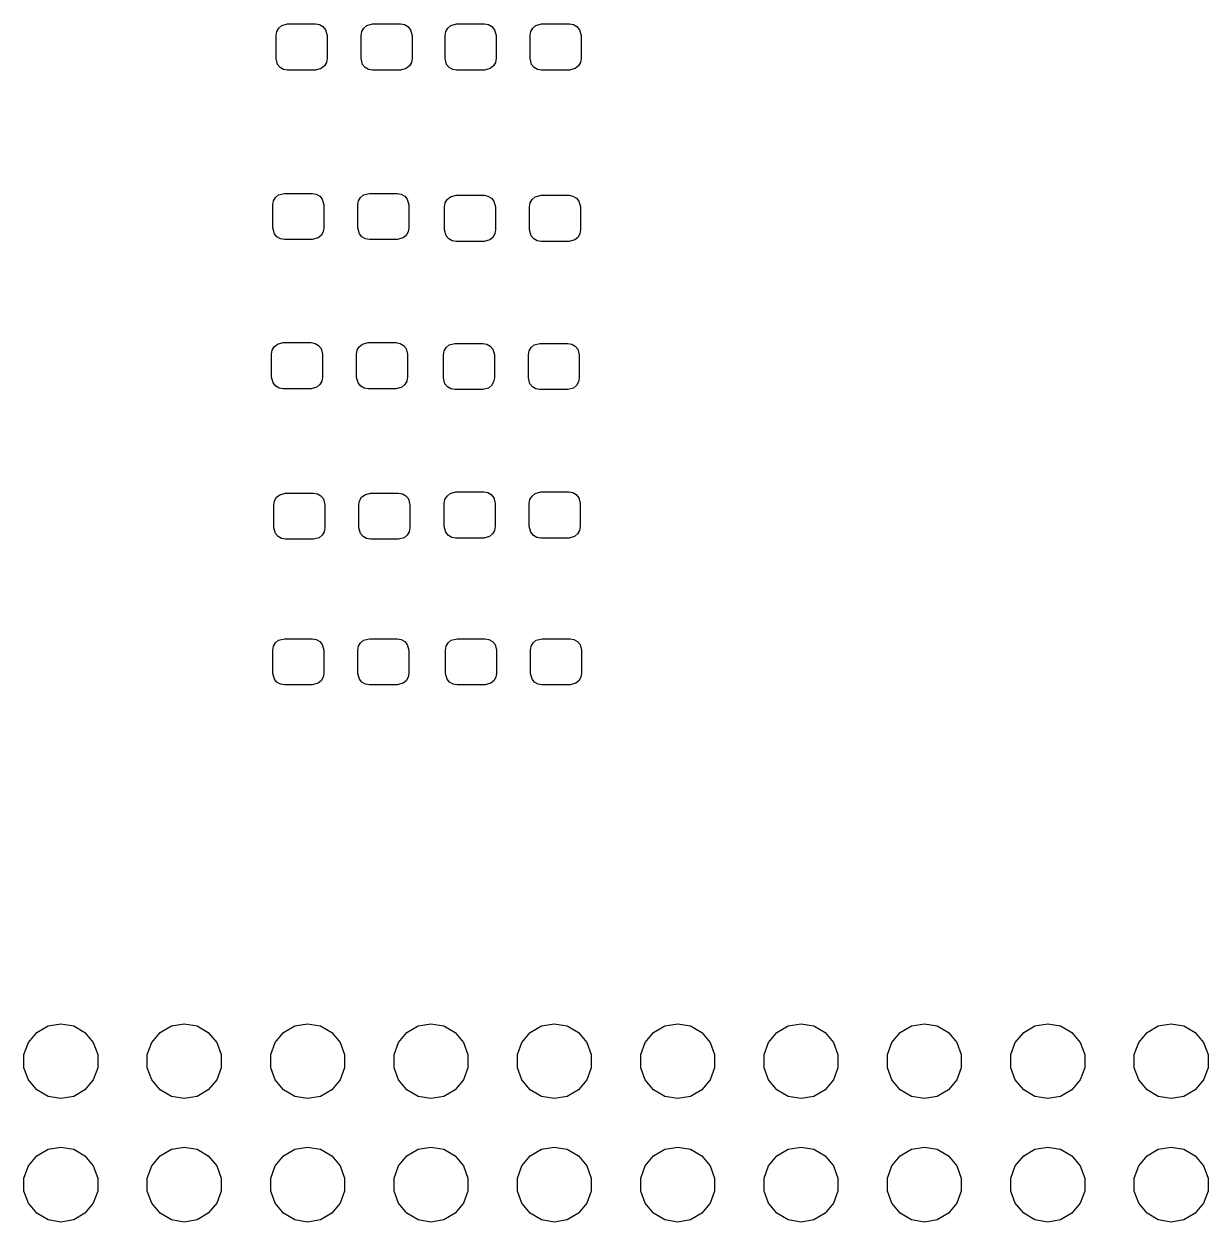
# Model space of a CAD drawing. Extents: x 121 to 242, y -123 to -66.
# Drawn here: x 184.66 to 209.04, y -123.2 to -98.53 of the extents above; entities that cross this region are included whole.
import ezdxf

# ---------------------------------------------------------------- set-up
doc = ezdxf.new("R2010")
doc.units = 0
doc.header["$MEASUREMENT"] = 0
doc.layers.add('BLACK', color=7, linetype='CONTINUOUS')

msp = doc.modelspace()

# ---------------------------------------------------------------- linework, layer by layer
at = {"layer": 'BLACK', "linetype": 'CONTINUOUS'}
for p, q in [((189.865, -98.6905), (189.906, -98.619)), ((189.906, -98.619), (189.969, -98.566)), ((189.969, -98.566), (190.088, -98.5342)), ((190.088, -98.5342), (190.663, -98.5342)), ((190.663, -98.5342), (190.744, -98.5485)), ((190.744, -98.5485), (190.816, -98.5898)), ((190.816, -98.5898), (190.869, -98.6529)), ((190.869, -98.6529), (190.901, -98.7717)), ((191.615, -98.6905), (191.656, -98.619)), ((191.656, -98.619), (191.719, -98.566)), ((191.719, -98.566), (191.838, -98.5342)), ((191.838, -98.5342), (192.413, -98.5342)), ((192.413, -98.5342), (192.494, -98.5485)), ((192.494, -98.5485), (192.566, -98.5898)), ((192.566, -98.5898), (192.619, -98.6529)), ((192.619, -98.6529), (192.651, -98.7717)), ((193.345, -98.6905), (193.386, -98.619)), ((193.386, -98.619), (193.449, -98.566)), ((193.449, -98.566), (193.568, -98.5342)), ((193.568, -98.5342), (194.143, -98.5342)), ((194.143, -98.5342), (194.224, -98.5485)), ((194.224, -98.5485), (194.296, -98.5898)), ((194.296, -98.5898), (194.349, -98.6529)), ((194.349, -98.6529), (194.38, -98.7717)), ((195.095, -98.6905), (195.136, -98.619)), ((195.136, -98.619), (195.199, -98.566)), ((195.199, -98.566), (195.318, -98.5342)), ((195.318, -98.5342), (195.893, -98.5342)), ((195.893, -98.5342), (195.974, -98.5485)), ((195.974, -98.5485), (196.046, -98.5898)), ((196.046, -98.5898), (196.099, -98.6529)), ((196.099, -98.6529), (196.13, -98.7717)), ((189.851, -98.7717), (189.865, -98.6905)), ((189.851, -99.2467), (189.851, -98.7717)), ((190.901, -98.7717), (190.901, -99.2467)), ((191.601, -98.7717), (191.615, -98.6905)), ((191.601, -99.2467), (191.601, -98.7717)), ((192.651, -98.7717), (192.651, -99.2467)), ((193.33, -98.7717), (193.345, -98.6905)), ((193.33, -99.2467), (193.33, -98.7717)), ((194.38, -98.7717), (194.38, -99.2467)), ((195.08, -98.7717), (195.095, -98.6905)), ((195.08, -99.2467), (195.08, -98.7717)), ((196.13, -98.7717), (196.13, -99.2467)), ((189.882, -99.3654), (189.851, -99.2467)), ((189.935, -99.4286), (189.882, -99.3654)), ((190.845, -99.3994), (190.782, -99.4524)), ((190.886, -99.3279), (190.845, -99.3994)), ((190.901, -99.2467), (190.886, -99.3279)), ((191.632, -99.3654), (191.601, -99.2467)), ((191.685, -99.4286), (191.632, -99.3654)), ((192.595, -99.3994), (192.532, -99.4524)), ((192.636, -99.3279), (192.595, -99.3994)), ((192.651, -99.2467), (192.636, -99.3279)), ((193.362, -99.3654), (193.33, -99.2467)), ((193.415, -99.4286), (193.362, -99.3654)), ((194.325, -99.3994), (194.262, -99.4524)), ((194.366, -99.3279), (194.325, -99.3994)), ((194.38, -99.2467), (194.366, -99.3279)), ((195.112, -99.3654), (195.08, -99.2467)), ((195.165, -99.4286), (195.112, -99.3654)), ((196.075, -99.3994), (196.012, -99.4524)), ((196.116, -99.3279), (196.075, -99.3994)), ((196.13, -99.2467), (196.116, -99.3279)), ((190.007, -99.4699), (189.935, -99.4286)), ((190.088, -99.4842), (190.007, -99.4699)), ((190.663, -99.4842), (190.088, -99.4842)), ((190.782, -99.4524), (190.663, -99.4842)), ((191.757, -99.4699), (191.685, -99.4286)), ((191.838, -99.4842), (191.757, -99.4699)), ((192.413, -99.4842), (191.838, -99.4842)), ((192.532, -99.4524), (192.413, -99.4842)), ((193.487, -99.4699), (193.415, -99.4286)), ((193.568, -99.4842), (193.487, -99.4699)), ((194.143, -99.4842), (193.568, -99.4842)), ((194.262, -99.4524), (194.143, -99.4842)), ((195.237, -99.4699), (195.165, -99.4286)), ((195.318, -99.4842), (195.237, -99.4699)), ((195.893, -99.4842), (195.318, -99.4842)), ((196.012, -99.4524), (195.893, -99.4842)), ((189.799, -102.178), (189.84, -102.107)), ((189.84, -102.107), (189.903, -102.054)), ((189.903, -102.054), (190.022, -102.022)), ((190.022, -102.022), (190.597, -102.022)), ((190.597, -102.022), (190.678, -102.036)), ((190.678, -102.036), (190.75, -102.077)), ((190.75, -102.077), (190.803, -102.141)), ((191.549, -102.178), (191.59, -102.107)), ((191.59, -102.107), (191.653, -102.054)), ((191.653, -102.054), (191.772, -102.022)), ((191.772, -102.022), (192.347, -102.022)), ((192.347, -102.022), (192.428, -102.036)), ((192.428, -102.036), (192.5, -102.077)), ((192.5, -102.077), (192.553, -102.141)), ((193.376, -102.147), (193.439, -102.094)), ((193.439, -102.094), (193.558, -102.062)), ((193.558, -102.062), (194.133, -102.062)), ((194.133, -102.062), (194.214, -102.077)), ((194.214, -102.077), (194.285, -102.118)), ((195.126, -102.147), (195.189, -102.094)), ((195.189, -102.094), (195.308, -102.062)), ((195.308, -102.062), (195.883, -102.062)), ((195.883, -102.062), (195.964, -102.077)), ((195.964, -102.077), (196.035, -102.118)), ((189.784, -102.259), (189.799, -102.178)), ((189.784, -102.734), (189.784, -102.259)), ((190.803, -102.141), (190.834, -102.259)), ((190.834, -102.259), (190.834, -102.734)), ((191.534, -102.259), (191.549, -102.178)), ((191.534, -102.734), (191.534, -102.259)), ((192.553, -102.141), (192.584, -102.259)), ((192.584, -102.259), (192.584, -102.734)), ((193.32, -102.3), (193.334, -102.219)), ((193.32, -102.775), (193.32, -102.3)), ((193.334, -102.219), (193.376, -102.147)), ((194.285, -102.118), (194.338, -102.181)), ((194.338, -102.181), (194.37, -102.3)), ((194.37, -102.3), (194.37, -102.775)), ((195.07, -102.3), (195.084, -102.219)), ((195.07, -102.775), (195.07, -102.3)), ((195.084, -102.219), (195.126, -102.147)), ((196.035, -102.118), (196.088, -102.181)), ((196.088, -102.181), (196.12, -102.3)), ((196.12, -102.3), (196.12, -102.775)), ((189.816, -102.853), (189.784, -102.734)), ((189.869, -102.916), (189.816, -102.853)), ((190.82, -102.816), (190.779, -102.887)), ((190.834, -102.734), (190.82, -102.816)), ((191.566, -102.853), (191.534, -102.734)), ((191.619, -102.916), (191.566, -102.853)), ((192.57, -102.816), (192.529, -102.887)), ((192.584, -102.734), (192.57, -102.816)), ((193.352, -102.894), (193.32, -102.775)), ((194.356, -102.856), (194.315, -102.928)), ((194.37, -102.775), (194.356, -102.856)), ((195.102, -102.894), (195.07, -102.775)), ((196.106, -102.856), (196.065, -102.928)), ((196.12, -102.775), (196.106, -102.856)), ((189.941, -102.957), (189.869, -102.916)), ((190.022, -102.972), (189.941, -102.957)), ((190.597, -102.972), (190.022, -102.972)), ((190.716, -102.94), (190.597, -102.972)), ((190.779, -102.887), (190.716, -102.94)), ((191.691, -102.957), (191.619, -102.916)), ((191.772, -102.972), (191.691, -102.957)), ((192.347, -102.972), (191.772, -102.972)), ((192.466, -102.94), (192.347, -102.972)), ((192.529, -102.887), (192.466, -102.94)), ((193.405, -102.957), (193.352, -102.894)), ((193.476, -102.998), (193.405, -102.957)), ((193.558, -103.012), (193.476, -102.998)), ((194.133, -103.012), (193.558, -103.012)), ((194.251, -102.981), (194.133, -103.012)), ((194.315, -102.928), (194.251, -102.981)), ((195.155, -102.957), (195.102, -102.894)), ((195.226, -102.998), (195.155, -102.957)), ((195.308, -103.012), (195.226, -102.998)), ((195.883, -103.012), (195.308, -103.012)), ((196.001, -102.981), (195.883, -103.012)), ((196.065, -102.928), (196.001, -102.981)), ((189.759, -105.333), (189.773, -105.251)), ((189.773, -105.251), (189.815, -105.18)), ((189.815, -105.18), (189.878, -105.127)), ((189.878, -105.127), (189.996, -105.095)), ((189.996, -105.095), (190.571, -105.095)), ((190.571, -105.095), (190.653, -105.11)), ((190.653, -105.11), (190.724, -105.151)), ((190.724, -105.151), (190.777, -105.214)), ((190.777, -105.214), (190.809, -105.333)), ((191.509, -105.333), (191.523, -105.251)), ((191.523, -105.251), (191.565, -105.18)), ((191.565, -105.18), (191.628, -105.127)), ((191.628, -105.127), (191.746, -105.095)), ((191.746, -105.095), (192.321, -105.095)), ((192.321, -105.095), (192.403, -105.11)), ((192.403, -105.11), (192.474, -105.151)), ((192.474, -105.151), (192.527, -105.214)), ((192.527, -105.214), (192.559, -105.333)), ((193.295, -105.348), (193.309, -105.267)), ((193.309, -105.267), (193.35, -105.195)), ((193.35, -105.195), (193.413, -105.142)), ((193.413, -105.142), (193.532, -105.11)), ((193.532, -105.11), (194.107, -105.11)), ((194.107, -105.11), (194.188, -105.125)), ((194.188, -105.125), (194.26, -105.166)), ((194.26, -105.166), (194.313, -105.229)), ((194.313, -105.229), (194.345, -105.348)), ((195.045, -105.348), (195.059, -105.267)), ((195.059, -105.267), (195.1, -105.195)), ((195.1, -105.195), (195.163, -105.142)), ((195.163, -105.142), (195.282, -105.11)), ((195.282, -105.11), (195.857, -105.11)), ((195.857, -105.11), (195.938, -105.125)), ((195.938, -105.125), (196.01, -105.166)), ((196.01, -105.166), (196.063, -105.229)), ((196.063, -105.229), (196.095, -105.348)), ((189.759, -105.808), (189.759, -105.333)), ((190.809, -105.333), (190.809, -105.808)), ((191.509, -105.808), (191.509, -105.333)), ((192.559, -105.333), (192.559, -105.808)), ((193.295, -105.823), (193.295, -105.348)), ((194.345, -105.348), (194.345, -105.823)), ((195.045, -105.823), (195.045, -105.348)), ((196.095, -105.348), (196.095, -105.823)), ((189.791, -105.926), (189.759, -105.808)), ((190.809, -105.808), (190.795, -105.889)), ((191.541, -105.926), (191.509, -105.808)), ((192.559, -105.808), (192.545, -105.889)), ((189.844, -105.99), (189.791, -105.926)), ((189.915, -106.031), (189.844, -105.99)), ((189.996, -106.045), (189.915, -106.031)), ((190.571, -106.045), (189.996, -106.045)), ((190.69, -106.013), (190.571, -106.045)), ((190.753, -105.96), (190.69, -106.013)), ((190.795, -105.889), (190.753, -105.96)), ((191.594, -105.99), (191.541, -105.926)), ((191.665, -106.031), (191.594, -105.99)), ((191.746, -106.045), (191.665, -106.031)), ((192.321, -106.045), (191.746, -106.045)), ((192.44, -106.013), (192.321, -106.045)), ((192.503, -105.96), (192.44, -106.013)), ((192.545, -105.889), (192.503, -105.96)), ((193.326, -105.942), (193.295, -105.823)), ((193.38, -106.005), (193.326, -105.942)), ((193.451, -106.046), (193.38, -106.005)), ((193.532, -106.06), (193.451, -106.046)), ((194.107, -106.06), (193.532, -106.06)), ((194.226, -106.029), (194.107, -106.06)), ((194.289, -105.976), (194.226, -106.029)), ((194.33, -105.904), (194.289, -105.976)), ((194.345, -105.823), (194.33, -105.904)), ((195.076, -105.942), (195.045, -105.823)), ((195.13, -106.005), (195.076, -105.942)), ((195.201, -106.046), (195.13, -106.005)), ((195.282, -106.06), (195.201, -106.046)), ((195.857, -106.06), (195.282, -106.06)), ((195.976, -106.029), (195.857, -106.06)), ((196.039, -105.976), (195.976, -106.029)), ((196.08, -105.904), (196.039, -105.976)), ((196.095, -105.823), (196.08, -105.904)), ((189.822, -108.35), (189.863, -108.279)), ((189.863, -108.279), (189.926, -108.226)), ((189.926, -108.226), (190.045, -108.194)), ((190.045, -108.194), (190.62, -108.194)), ((190.62, -108.194), (190.701, -108.208)), ((190.701, -108.208), (190.772, -108.25)), ((190.772, -108.25), (190.825, -108.313)), ((191.572, -108.35), (191.613, -108.279)), ((191.613, -108.279), (191.676, -108.226)), ((191.676, -108.226), (191.795, -108.194)), ((191.795, -108.194), (192.37, -108.194)), ((192.37, -108.194), (192.451, -108.208)), ((192.451, -108.208), (192.522, -108.25)), ((192.522, -108.25), (192.575, -108.313)), ((193.329, -108.325), (193.371, -108.253)), ((193.371, -108.253), (193.434, -108.2)), ((193.434, -108.2), (193.552, -108.169)), ((193.552, -108.169), (194.127, -108.169)), ((194.127, -108.169), (194.209, -108.183)), ((194.209, -108.183), (194.28, -108.224)), ((194.28, -108.224), (194.333, -108.287)), ((195.079, -108.325), (195.121, -108.253)), ((195.121, -108.253), (195.184, -108.2)), ((195.184, -108.2), (195.302, -108.169)), ((195.302, -108.169), (195.877, -108.169)), ((195.877, -108.169), (195.959, -108.183)), ((195.959, -108.183), (196.03, -108.224)), ((196.03, -108.224), (196.083, -108.287)), ((189.807, -108.431), (189.822, -108.35)), ((189.807, -108.906), (189.807, -108.431)), ((190.825, -108.313), (190.857, -108.431)), ((190.857, -108.431), (190.857, -108.906)), ((191.557, -108.431), (191.572, -108.35)), ((191.557, -108.906), (191.557, -108.431)), ((192.575, -108.313), (192.607, -108.431)), ((192.607, -108.431), (192.607, -108.906)), ((193.315, -108.406), (193.329, -108.325)), ((193.315, -108.881), (193.315, -108.406)), ((194.333, -108.287), (194.365, -108.406)), ((194.365, -108.406), (194.365, -108.881)), ((195.065, -108.406), (195.079, -108.325)), ((195.065, -108.881), (195.065, -108.406)), ((196.083, -108.287), (196.115, -108.406)), ((196.115, -108.406), (196.115, -108.881)), ((189.839, -109.025), (189.807, -108.906)), ((190.843, -108.988), (190.802, -109.059)), ((190.857, -108.906), (190.843, -108.988)), ((191.589, -109.025), (191.557, -108.906)), ((192.593, -108.988), (192.552, -109.059)), ((192.607, -108.906), (192.593, -108.988)), ((193.347, -109), (193.315, -108.881)), ((193.4, -109.063), (193.347, -109)), ((194.351, -108.962), (194.309, -109.034)), ((194.365, -108.881), (194.351, -108.962)), ((195.097, -109), (195.065, -108.881)), ((195.15, -109.063), (195.097, -109)), ((196.101, -108.962), (196.059, -109.034)), ((196.115, -108.881), (196.101, -108.962)), ((189.892, -109.088), (189.839, -109.025)), ((189.963, -109.13), (189.892, -109.088)), ((190.045, -109.144), (189.963, -109.13)), ((190.62, -109.144), (190.045, -109.144)), ((190.738, -109.112), (190.62, -109.144)), ((190.802, -109.059), (190.738, -109.112)), ((191.642, -109.088), (191.589, -109.025)), ((191.713, -109.13), (191.642, -109.088)), ((191.795, -109.144), (191.713, -109.13)), ((192.37, -109.144), (191.795, -109.144)), ((192.488, -109.112), (192.37, -109.144)), ((192.552, -109.059), (192.488, -109.112)), ((193.471, -109.104), (193.4, -109.063)), ((193.552, -109.119), (193.471, -109.104)), ((194.127, -109.119), (193.552, -109.119)), ((194.246, -109.087), (194.127, -109.119)), ((194.309, -109.034), (194.246, -109.087)), ((195.221, -109.104), (195.15, -109.063)), ((195.302, -109.119), (195.221, -109.104)), ((195.877, -109.119), (195.302, -109.119)), ((195.996, -109.087), (195.877, -109.119)), ((196.059, -109.034), (195.996, -109.087)), ((189.84, -111.276), (189.903, -111.223)), ((189.903, -111.223), (190.022, -111.191)), ((190.022, -111.191), (190.597, -111.191)), ((190.597, -111.191), (190.678, -111.206)), ((190.678, -111.206), (190.75, -111.247)), ((191.59, -111.276), (191.653, -111.223)), ((191.653, -111.223), (191.772, -111.191)), ((191.772, -111.191), (192.347, -111.191)), ((192.347, -111.191), (192.428, -111.206)), ((192.428, -111.206), (192.5, -111.247)), ((193.396, -111.276), (193.459, -111.223)), ((193.459, -111.223), (193.578, -111.191)), ((193.578, -111.191), (194.153, -111.191)), ((194.153, -111.191), (194.234, -111.206)), ((194.234, -111.206), (194.306, -111.247)), ((195.146, -111.276), (195.209, -111.223)), ((195.209, -111.223), (195.328, -111.191)), ((195.328, -111.191), (195.903, -111.191)), ((195.903, -111.191), (195.984, -111.206)), ((195.984, -111.206), (196.056, -111.247)), ((189.784, -111.429), (189.799, -111.347)), ((189.784, -111.904), (189.784, -111.429)), ((189.799, -111.347), (189.84, -111.276)), ((190.75, -111.247), (190.803, -111.31)), ((190.803, -111.31), (190.834, -111.429)), ((190.834, -111.429), (190.834, -111.904)), ((191.534, -111.429), (191.549, -111.347)), ((191.534, -111.904), (191.534, -111.429)), ((191.549, -111.347), (191.59, -111.276)), ((192.5, -111.247), (192.553, -111.31)), ((192.553, -111.31), (192.584, -111.429)), ((192.584, -111.429), (192.584, -111.904)), ((193.34, -111.429), (193.355, -111.347)), ((193.34, -111.904), (193.34, -111.429)), ((193.355, -111.347), (193.396, -111.276)), ((194.306, -111.247), (194.359, -111.31)), ((194.359, -111.31), (194.39, -111.429)), ((194.39, -111.429), (194.39, -111.904)), ((195.09, -111.429), (195.105, -111.347)), ((195.09, -111.904), (195.09, -111.429)), ((195.105, -111.347), (195.146, -111.276)), ((196.056, -111.247), (196.109, -111.31)), ((196.109, -111.31), (196.14, -111.429)), ((196.14, -111.429), (196.14, -111.904)), ((189.816, -112.022), (189.784, -111.904)), ((190.834, -111.904), (190.82, -111.985)), ((191.566, -112.022), (191.534, -111.904)), ((192.584, -111.904), (192.57, -111.985)), ((193.372, -112.022), (193.34, -111.904)), ((194.39, -111.904), (194.376, -111.985)), ((195.122, -112.022), (195.09, -111.904)), ((196.14, -111.904), (196.126, -111.985)), ((189.869, -112.086), (189.816, -112.022)), ((189.941, -112.127), (189.869, -112.086)), ((190.022, -112.141), (189.941, -112.127)), ((190.597, -112.141), (190.022, -112.141)), ((190.716, -112.109), (190.597, -112.141)), ((190.779, -112.056), (190.716, -112.109)), ((190.82, -111.985), (190.779, -112.056)), ((191.619, -112.086), (191.566, -112.022)), ((191.691, -112.127), (191.619, -112.086)), ((191.772, -112.141), (191.691, -112.127)), ((192.347, -112.141), (191.772, -112.141)), ((192.466, -112.109), (192.347, -112.141)), ((192.529, -112.056), (192.466, -112.109)), ((192.57, -111.985), (192.529, -112.056)), ((193.425, -112.086), (193.372, -112.022)), ((193.497, -112.127), (193.425, -112.086)), ((193.578, -112.141), (193.497, -112.127)), ((194.153, -112.141), (193.578, -112.141)), ((194.272, -112.109), (194.153, -112.141)), ((194.335, -112.056), (194.272, -112.109)), ((194.376, -111.985), (194.335, -112.056)), ((195.175, -112.086), (195.122, -112.022)), ((195.247, -112.127), (195.175, -112.086)), ((195.328, -112.141), (195.247, -112.127)), ((195.903, -112.141), (195.328, -112.141)), ((196.022, -112.109), (195.903, -112.141)), ((196.085, -112.056), (196.022, -112.109)), ((196.126, -111.985), (196.085, -112.056)), ((185.156, -119.163), (185.42, -119.116)), ((185.42, -119.116), (185.684, -119.163)), ((187.696, -119.163), (187.96, -119.116)), ((187.96, -119.116), (188.224, -119.163)), ((190.236, -119.163), (190.5, -119.116)), ((190.5, -119.116), (190.764, -119.163)), ((192.776, -119.163), (193.04, -119.116)), ((193.04, -119.116), (193.304, -119.163)), ((195.316, -119.163), (195.58, -119.116)), ((195.58, -119.116), (195.844, -119.163)), ((197.856, -119.163), (198.12, -119.116)), ((198.12, -119.116), (198.384, -119.163)), ((200.396, -119.163), (200.66, -119.116)), ((200.66, -119.116), (200.924, -119.163)), ((202.936, -119.163), (203.2, -119.116)), ((203.2, -119.116), (203.464, -119.163)), ((205.476, -119.163), (205.74, -119.116)), ((205.74, -119.116), (206.004, -119.163)), ((208.016, -119.163), (208.28, -119.116)), ((208.28, -119.116), (208.544, -119.163)), ((184.752, -119.502), (184.924, -119.297)), ((184.924, -119.297), (185.156, -119.163)), ((185.684, -119.163), (185.916, -119.297)), ((185.916, -119.297), (186.088, -119.502)), ((187.292, -119.502), (187.464, -119.297)), ((187.464, -119.297), (187.696, -119.163)), ((188.224, -119.163), (188.456, -119.297)), ((188.456, -119.297), (188.628, -119.502)), ((189.832, -119.502), (190.004, -119.297)), ((190.004, -119.297), (190.236, -119.163)), ((190.764, -119.163), (190.996, -119.297)), ((190.996, -119.297), (191.168, -119.502)), ((192.372, -119.502), (192.544, -119.297)), ((192.544, -119.297), (192.776, -119.163)), ((193.304, -119.163), (193.536, -119.297)), ((193.536, -119.297), (193.708, -119.502)), ((194.912, -119.502), (195.084, -119.297)), ((195.084, -119.297), (195.316, -119.163)), ((195.844, -119.163), (196.076, -119.297)), ((196.076, -119.297), (196.248, -119.502)), ((197.452, -119.502), (197.624, -119.297)), ((197.624, -119.297), (197.856, -119.163)), ((198.384, -119.163), (198.616, -119.297)), ((198.616, -119.297), (198.788, -119.502)), ((199.992, -119.502), (200.164, -119.297)), ((200.164, -119.297), (200.396, -119.163)), ((200.924, -119.163), (201.156, -119.297)), ((201.156, -119.297), (201.328, -119.502)), ((202.532, -119.502), (202.704, -119.297)), ((202.704, -119.297), (202.936, -119.163)), ((203.464, -119.163), (203.696, -119.297)), ((203.696, -119.297), (203.868, -119.502)), ((205.072, -119.502), (205.244, -119.297)), ((205.244, -119.297), (205.476, -119.163)), ((206.004, -119.163), (206.236, -119.297)), ((206.236, -119.297), (206.408, -119.502)), ((207.612, -119.502), (207.784, -119.297)), ((207.784, -119.297), (208.016, -119.163)), ((208.544, -119.163), (208.776, -119.297)), ((208.776, -119.297), (208.948, -119.502)), ((184.66, -119.754), (184.752, -119.502)), ((186.088, -119.502), (186.18, -119.754)), ((187.2, -119.754), (187.292, -119.502)), ((188.628, -119.502), (188.72, -119.754)), ((189.74, -119.754), (189.832, -119.502)), ((191.168, -119.502), (191.26, -119.754)), ((192.28, -119.754), (192.372, -119.502)), ((193.708, -119.502), (193.8, -119.754)), ((194.82, -119.754), (194.912, -119.502)), ((196.248, -119.502), (196.34, -119.754)), ((197.36, -119.754), (197.452, -119.502)), ((198.788, -119.502), (198.88, -119.754)), ((199.9, -119.754), (199.992, -119.502)), ((201.328, -119.502), (201.42, -119.754)), ((202.44, -119.754), (202.532, -119.502)), ((203.868, -119.502), (203.96, -119.754)), ((204.98, -119.754), (205.072, -119.502)), ((206.408, -119.502), (206.5, -119.754)), ((207.52, -119.754), (207.612, -119.502)), ((208.948, -119.502), (209.04, -119.754)), ((184.66, -120.022), (184.66, -119.754)), ((186.18, -119.754), (186.18, -120.022)), ((187.2, -120.022), (187.2, -119.754)), ((188.72, -119.754), (188.72, -120.022)), ((189.74, -120.022), (189.74, -119.754)), ((191.26, -119.754), (191.26, -120.022)), ((192.28, -120.022), (192.28, -119.754)), ((193.8, -119.754), (193.8, -120.022)), ((194.82, -120.022), (194.82, -119.754)), ((196.34, -119.754), (196.34, -120.022)), ((197.36, -120.022), (197.36, -119.754)), ((198.88, -119.754), (198.88, -120.022)), ((199.9, -120.022), (199.9, -119.754)), ((201.42, -119.754), (201.42, -120.022)), ((202.44, -120.022), (202.44, -119.754)), ((203.96, -119.754), (203.96, -120.022)), ((204.98, -120.022), (204.98, -119.754)), ((206.5, -119.754), (206.5, -120.022)), ((207.52, -120.022), (207.52, -119.754)), ((209.04, -119.754), (209.04, -120.022)), ((184.752, -120.274), (184.66, -120.022)), ((186.18, -120.022), (186.088, -120.274)), ((187.292, -120.274), (187.2, -120.022)), ((188.72, -120.022), (188.628, -120.274)), ((189.832, -120.274), (189.74, -120.022)), ((191.26, -120.022), (191.168, -120.274)), ((192.372, -120.274), (192.28, -120.022)), ((193.8, -120.022), (193.708, -120.274)), ((194.912, -120.274), (194.82, -120.022)), ((196.34, -120.022), (196.248, -120.274)), ((197.452, -120.274), (197.36, -120.022)), ((198.88, -120.022), (198.788, -120.274)), ((199.992, -120.274), (199.9, -120.022)), ((201.42, -120.022), (201.328, -120.274)), ((202.532, -120.274), (202.44, -120.022)), ((203.96, -120.022), (203.868, -120.274)), ((205.072, -120.274), (204.98, -120.022)), ((206.5, -120.022), (206.408, -120.274)), ((207.612, -120.274), (207.52, -120.022)), ((209.04, -120.022), (208.948, -120.274)), ((184.924, -120.479), (184.752, -120.274)), ((186.088, -120.274), (185.916, -120.479)), ((187.464, -120.479), (187.292, -120.274)), ((188.628, -120.274), (188.456, -120.479)), ((190.004, -120.479), (189.832, -120.274)), ((191.168, -120.274), (190.996, -120.479)), ((192.544, -120.479), (192.372, -120.274)), ((193.708, -120.274), (193.536, -120.479)), ((195.084, -120.479), (194.912, -120.274)), ((196.248, -120.274), (196.076, -120.479)), ((197.624, -120.479), (197.452, -120.274)), ((198.788, -120.274), (198.616, -120.479)), ((200.164, -120.479), (199.992, -120.274)), ((201.328, -120.274), (201.156, -120.479)), ((202.704, -120.479), (202.532, -120.274)), ((203.868, -120.274), (203.696, -120.479)), ((205.244, -120.479), (205.072, -120.274)), ((206.408, -120.274), (206.236, -120.479)), ((207.784, -120.479), (207.612, -120.274)), ((208.948, -120.274), (208.776, -120.479)), ((185.156, -120.613), (184.924, -120.479)), ((185.42, -120.66), (185.156, -120.613)), ((185.684, -120.613), (185.42, -120.66)), ((185.916, -120.479), (185.684, -120.613)), ((187.696, -120.613), (187.464, -120.479)), ((187.96, -120.66), (187.696, -120.613)), ((188.224, -120.613), (187.96, -120.66)), ((188.456, -120.479), (188.224, -120.613)), ((190.236, -120.613), (190.004, -120.479)), ((190.5, -120.66), (190.236, -120.613)), ((190.764, -120.613), (190.5, -120.66)), ((190.996, -120.479), (190.764, -120.613)), ((192.776, -120.613), (192.544, -120.479)), ((193.04, -120.66), (192.776, -120.613)), ((193.304, -120.613), (193.04, -120.66)), ((193.536, -120.479), (193.304, -120.613)), ((195.316, -120.613), (195.084, -120.479)), ((195.58, -120.66), (195.316, -120.613)), ((195.844, -120.613), (195.58, -120.66)), ((196.076, -120.479), (195.844, -120.613)), ((197.856, -120.613), (197.624, -120.479)), ((198.12, -120.66), (197.856, -120.613)), ((198.384, -120.613), (198.12, -120.66)), ((198.616, -120.479), (198.384, -120.613)), ((200.396, -120.613), (200.164, -120.479)), ((200.66, -120.66), (200.396, -120.613)), ((200.924, -120.613), (200.66, -120.66)), ((201.156, -120.479), (200.924, -120.613)), ((202.936, -120.613), (202.704, -120.479)), ((203.2, -120.66), (202.936, -120.613)), ((203.464, -120.613), (203.2, -120.66)), ((203.696, -120.479), (203.464, -120.613)), ((205.476, -120.613), (205.244, -120.479)), ((205.74, -120.66), (205.476, -120.613)), ((206.004, -120.613), (205.74, -120.66)), ((206.236, -120.479), (206.004, -120.613)), ((208.016, -120.613), (207.784, -120.479)), ((208.28, -120.66), (208.016, -120.613)), ((208.544, -120.613), (208.28, -120.66)), ((208.776, -120.479), (208.544, -120.613)), ((184.752, -122.042), (184.924, -121.837)), ((184.924, -121.837), (185.156, -121.703)), ((185.156, -121.703), (185.42, -121.656)), ((185.42, -121.656), (185.684, -121.703)), ((185.684, -121.703), (185.916, -121.837)), ((185.916, -121.837), (186.088, -122.042)), ((187.292, -122.042), (187.464, -121.837)), ((187.464, -121.837), (187.696, -121.703)), ((187.696, -121.703), (187.96, -121.656)), ((187.96, -121.656), (188.224, -121.703)), ((188.224, -121.703), (188.456, -121.837)), ((188.456, -121.837), (188.628, -122.042)), ((189.832, -122.042), (190.004, -121.837)), ((190.004, -121.837), (190.236, -121.703)), ((190.236, -121.703), (190.5, -121.656)), ((190.5, -121.656), (190.764, -121.703)), ((190.764, -121.703), (190.996, -121.837)), ((190.996, -121.837), (191.168, -122.042)), ((192.372, -122.042), (192.544, -121.837)), ((192.544, -121.837), (192.776, -121.703)), ((192.776, -121.703), (193.04, -121.656)), ((193.04, -121.656), (193.304, -121.703)), ((193.304, -121.703), (193.536, -121.837)), ((193.536, -121.837), (193.708, -122.042)), ((194.912, -122.042), (195.084, -121.837)), ((195.084, -121.837), (195.316, -121.703)), ((195.316, -121.703), (195.58, -121.656)), ((195.58, -121.656), (195.844, -121.703)), ((195.844, -121.703), (196.076, -121.837)), ((196.076, -121.837), (196.248, -122.042)), ((197.452, -122.042), (197.624, -121.837)), ((197.624, -121.837), (197.856, -121.703)), ((197.856, -121.703), (198.12, -121.656)), ((198.12, -121.656), (198.384, -121.703)), ((198.384, -121.703), (198.616, -121.837)), ((198.616, -121.837), (198.788, -122.042)), ((199.992, -122.042), (200.164, -121.837)), ((200.164, -121.837), (200.396, -121.703)), ((200.396, -121.703), (200.66, -121.656)), ((200.66, -121.656), (200.924, -121.703)), ((200.924, -121.703), (201.156, -121.837)), ((201.156, -121.837), (201.328, -122.042)), ((202.532, -122.042), (202.704, -121.837)), ((202.704, -121.837), (202.936, -121.703)), ((202.936, -121.703), (203.2, -121.656)), ((203.2, -121.656), (203.464, -121.703)), ((203.464, -121.703), (203.696, -121.837)), ((203.696, -121.837), (203.868, -122.042)), ((205.072, -122.042), (205.244, -121.837)), ((205.244, -121.837), (205.476, -121.703)), ((205.476, -121.703), (205.74, -121.656)), ((205.74, -121.656), (206.004, -121.703)), ((206.004, -121.703), (206.236, -121.837)), ((206.236, -121.837), (206.408, -122.042)), ((207.612, -122.042), (207.784, -121.837)), ((207.784, -121.837), (208.016, -121.703)), ((208.016, -121.703), (208.28, -121.656)), ((208.28, -121.656), (208.544, -121.703)), ((208.544, -121.703), (208.776, -121.837)), ((208.776, -121.837), (208.948, -122.042)), ((184.66, -122.294), (184.752, -122.042)), ((186.088, -122.042), (186.18, -122.294)), ((187.2, -122.294), (187.292, -122.042)), ((188.628, -122.042), (188.72, -122.294)), ((189.74, -122.294), (189.832, -122.042)), ((191.168, -122.042), (191.26, -122.294)), ((192.28, -122.294), (192.372, -122.042)), ((193.708, -122.042), (193.8, -122.294)), ((194.82, -122.294), (194.912, -122.042)), ((196.248, -122.042), (196.34, -122.294)), ((197.36, -122.294), (197.452, -122.042)), ((198.788, -122.042), (198.88, -122.294)), ((199.9, -122.294), (199.992, -122.042)), ((201.328, -122.042), (201.42, -122.294)), ((202.44, -122.294), (202.532, -122.042)), ((203.868, -122.042), (203.96, -122.294)), ((204.98, -122.294), (205.072, -122.042)), ((206.408, -122.042), (206.5, -122.294)), ((207.52, -122.294), (207.612, -122.042)), ((208.948, -122.042), (209.04, -122.294)), ((184.66, -122.562), (184.66, -122.294)), ((186.18, -122.294), (186.18, -122.562)), ((187.2, -122.562), (187.2, -122.294)), ((188.72, -122.294), (188.72, -122.562)), ((189.74, -122.562), (189.74, -122.294)), ((191.26, -122.294), (191.26, -122.562)), ((192.28, -122.562), (192.28, -122.294)), ((193.8, -122.294), (193.8, -122.562)), ((194.82, -122.562), (194.82, -122.294)), ((196.34, -122.294), (196.34, -122.562)), ((197.36, -122.562), (197.36, -122.294)), ((198.88, -122.294), (198.88, -122.562)), ((199.9, -122.562), (199.9, -122.294)), ((201.42, -122.294), (201.42, -122.562)), ((202.44, -122.562), (202.44, -122.294)), ((203.96, -122.294), (203.96, -122.562)), ((204.98, -122.562), (204.98, -122.294)), ((206.5, -122.294), (206.5, -122.562)), ((207.52, -122.562), (207.52, -122.294)), ((209.04, -122.294), (209.04, -122.562)), ((184.752, -122.814), (184.66, -122.562)), ((186.18, -122.562), (186.088, -122.814)), ((187.292, -122.814), (187.2, -122.562)), ((188.72, -122.562), (188.628, -122.814)), ((189.832, -122.814), (189.74, -122.562)), ((191.26, -122.562), (191.168, -122.814)), ((192.372, -122.814), (192.28, -122.562)), ((193.8, -122.562), (193.708, -122.814)), ((194.912, -122.814), (194.82, -122.562)), ((196.34, -122.562), (196.248, -122.814)), ((197.452, -122.814), (197.36, -122.562)), ((198.88, -122.562), (198.788, -122.814)), ((199.992, -122.814), (199.9, -122.562)), ((201.42, -122.562), (201.328, -122.814)), ((202.532, -122.814), (202.44, -122.562)), ((203.96, -122.562), (203.868, -122.814)), ((205.072, -122.814), (204.98, -122.562)), ((206.5, -122.562), (206.408, -122.814)), ((207.612, -122.814), (207.52, -122.562)), ((209.04, -122.562), (208.948, -122.814)), ((184.924, -123.019), (184.752, -122.814)), ((186.088, -122.814), (185.916, -123.019)), ((187.464, -123.019), (187.292, -122.814)), ((188.628, -122.814), (188.456, -123.019)), ((190.004, -123.019), (189.832, -122.814)), ((191.168, -122.814), (190.996, -123.019)), ((192.544, -123.019), (192.372, -122.814)), ((193.708, -122.814), (193.536, -123.019)), ((195.084, -123.019), (194.912, -122.814)), ((196.248, -122.814), (196.076, -123.019)), ((197.624, -123.019), (197.452, -122.814)), ((198.788, -122.814), (198.616, -123.019)), ((200.164, -123.019), (199.992, -122.814)), ((201.328, -122.814), (201.156, -123.019)), ((202.704, -123.019), (202.532, -122.814)), ((203.868, -122.814), (203.696, -123.019)), ((205.244, -123.019), (205.072, -122.814)), ((206.408, -122.814), (206.236, -123.019)), ((207.784, -123.019), (207.612, -122.814)), ((208.948, -122.814), (208.776, -123.019)), ((185.156, -123.153), (184.924, -123.019)), ((185.916, -123.019), (185.684, -123.153)), ((187.696, -123.153), (187.464, -123.019)), ((188.456, -123.019), (188.224, -123.153)), ((190.236, -123.153), (190.004, -123.019)), ((190.996, -123.019), (190.764, -123.153)), ((192.776, -123.153), (192.544, -123.019)), ((193.536, -123.019), (193.304, -123.153)), ((195.316, -123.153), (195.084, -123.019)), ((196.076, -123.019), (195.844, -123.153)), ((197.856, -123.153), (197.624, -123.019)), ((198.616, -123.019), (198.384, -123.153)), ((200.396, -123.153), (200.164, -123.019)), ((201.156, -123.019), (200.924, -123.153)), ((202.936, -123.153), (202.704, -123.019)), ((203.696, -123.019), (203.464, -123.153)), ((205.476, -123.153), (205.244, -123.019)), ((206.236, -123.019), (206.004, -123.153)), ((208.016, -123.153), (207.784, -123.019)), ((208.776, -123.019), (208.544, -123.153)), ((185.42, -123.2), (185.156, -123.153)), ((185.684, -123.153), (185.42, -123.2)), ((187.96, -123.2), (187.696, -123.153)), ((188.224, -123.153), (187.96, -123.2)), ((190.5, -123.2), (190.236, -123.153)), ((190.764, -123.153), (190.5, -123.2)), ((193.04, -123.2), (192.776, -123.153)), ((193.304, -123.153), (193.04, -123.2)), ((195.58, -123.2), (195.316, -123.153)), ((195.844, -123.153), (195.58, -123.2)), ((198.12, -123.2), (197.856, -123.153)), ((198.384, -123.153), (198.12, -123.2)), ((200.66, -123.2), (200.396, -123.153)), ((200.924, -123.153), (200.66, -123.2)), ((203.2, -123.2), (202.936, -123.153)), ((203.464, -123.153), (203.2, -123.2)), ((205.74, -123.2), (205.476, -123.153)), ((206.004, -123.153), (205.74, -123.2)), ((208.28, -123.2), (208.016, -123.153)), ((208.544, -123.153), (208.28, -123.2))]:
    msp.add_line(p, q, dxfattribs=at)

doc.saveas('drawing.dxf')
